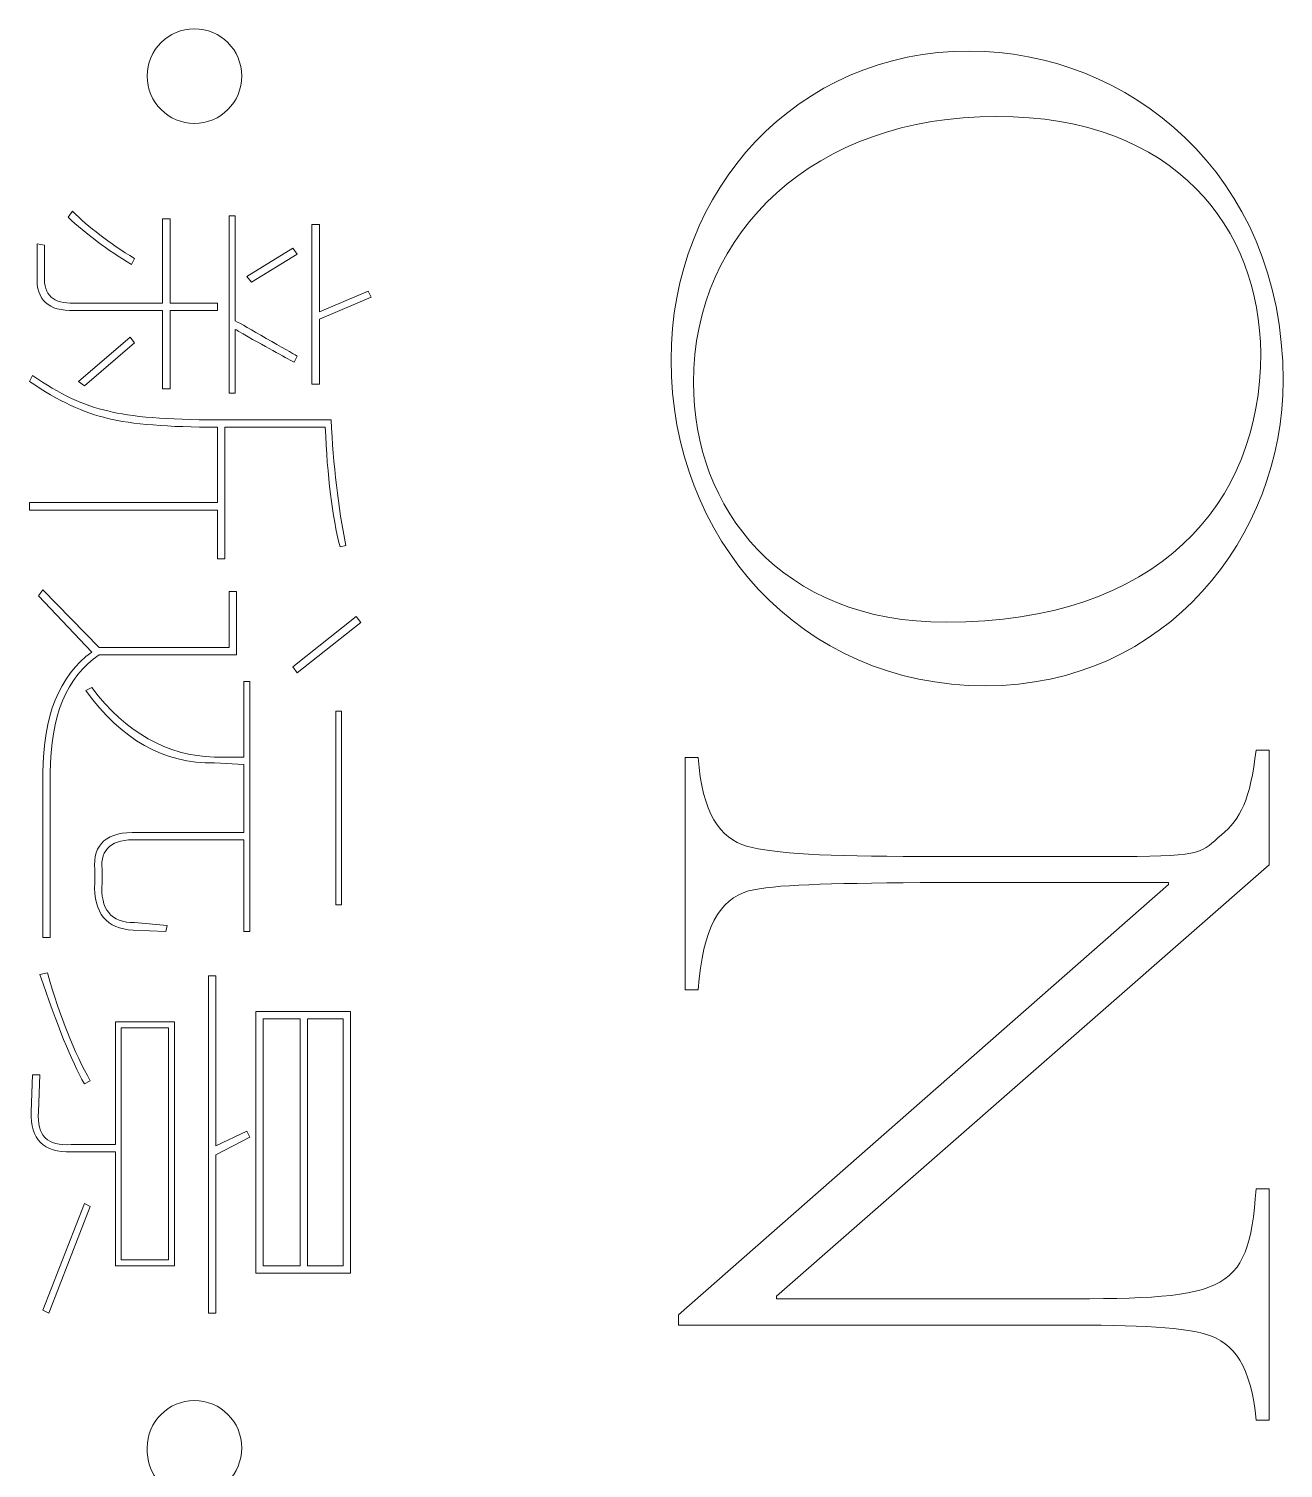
# Model space of a CAD drawing. Header units: inches. Extents: x -3733042 to -3450527, y 579159 to 997713.
# Drawn here: x -3509054 to -3508340, y 660304 to 661123 of the extents above; entities that cross this region are included whole.
import ezdxf

# ---------------------------------------------------------------- set-up
doc = ezdxf.new("R2010")
doc.units = ezdxf.units.IN
doc.header["$LTSCALE"] = 1000
doc.header["$MEASUREMENT"] = 0
doc.layers.get('0').update_dxf_attribs({"lineweight": 18})

msp = doc.modelspace()

# ---------------------------------------------------------------- linework, layer by layer
at = {"lineweight": 9}
for p, q in [((-3508977.95, 661014.94), (-3508977.95, 660966.98)), ((-3508973.71, 661014.94), (-3508973.71, 660966.98)), ((-3508940.07, 661016.62), (-3508940.07, 660915.67)), ((-3508936.71, 661016.62), (-3508936.71, 660956.88)), ((-3508892.99, 660920.73), (-3508892.99, 661011.55)), ((-3508892.99, 661011.55), (-3508888.78, 661011.55)), ((-3508888.78, 661011.55), (-3508888.78, 660961.95)), ((-3509049.42, 661000.63), (-3509049.42, 660982.13)), ((-3509045.23, 660999.8), (-3509045.23, 660982.13)), ((-3508929.99, 660982.13), (-3508903.89, 660998.12)), ((-3508903.89, 660998.12), (-3508901.39, 660994.73)), ((-3508901.39, 660994.73), (-3508927.46, 660978.77)), ((-3508927.46, 660978.77), (-3508929.99, 660982.13)), ((-3508888.78, 660961.95), (-3508861, 660973.73)), ((-3508861, 660973.73), (-3508859.35, 660970.34)), ((-3508946.81, 660966.98), (-3508946.81, 660962.77)), ((-3508859.35, 660970.34), (-3508888.78, 660957.73)), ((-3508977.95, 660962.77), (-3508977.95, 660918.2)), ((-3508973.71, 660962.77), (-3508973.71, 660918.2)), ((-3508888.78, 660957.73), (-3508888.78, 660920.73)), ((-3508936.71, 660951.84), (-3508936.71, 660915.67)), ((-3509025.88, 660922.41), (-3508996.45, 660947.63)), ((-3508993.91, 660944.27), (-3509022.52, 660919.88)), ((-3508996.45, 660947.63), (-3508993.91, 660944.27)), ((-3509022.52, 660919.88), (-3509025.88, 660922.41)), ((-3508888.78, 660920.73), (-3508892.99, 660920.73)), ((-3508946.81, 660896.34), (-3508946.81, 660853.42)), ((-3508942.6, 660896.34), (-3508942.6, 660821.46)), ((-3509053.65, 660853.42), (-3509053.65, 660849.24)), ((-3508946.81, 660849.24), (-3508946.81, 660821.46)), ((-3508940.07, 660802.96), (-3508940.07, 660771)), ((-3508935.88, 660802.96), (-3508935.88, 660766.79)), ((-3508903.89, 660760.07), (-3508867.75, 660788.65)), ((-3508865.24, 660785.29), (-3508901.39, 660756.69)), ((-3508867.75, 660788.65), (-3508865.24, 660785.29)), ((-3508901.39, 660756.69), (-3508903.89, 660760.07)), ((-3508931.67, 660751.65), (-3508931.67, 660708.76)), ((-3508928.31, 660751.65), (-3508928.31, 660609.51)), ((-3508879.5, 660624.65), (-3508879.5, 660734.83)), ((-3508879.5, 660734.83), (-3508876.14, 660734.83)), ((-3508876.14, 660734.83), (-3508876.14, 660624.65)), ((-3508931.67, 660704.55), (-3508931.67, 660665.87)), ((-3509046.06, 660699.51), (-3509046.06, 660606.13)), ((-3509041.87, 660699.51), (-3509041.87, 660606.13)), ((-3508931.67, 660661.65), (-3508931.67, 660609.51)), ((-3509016.63, 660644.83), (-3509016.63, 660637.26)), ((-3509012.41, 660644.83), (-3509012.41, 660637.26)), ((-3508876.14, 660624.65), (-3508879.5, 660624.65)), ((-3508951.85, 660392.47), (-3508951.85, 660584.27)), ((-3508951.85, 660584.27), (-3508947.66, 660584.27)), ((-3508947.66, 660584.27), (-3508947.66, 660487.53)), ((-3508924.93, 660415.18), (-3508924.93, 660564.06)), ((-3508924.93, 660564.06), (-3508871.11, 660564.06)), ((-3508871.11, 660564.06), (-3508871.11, 660415.18)), ((-3509004.84, 660558.2), (-3509004.84, 660488.38)), ((-3508971.2, 660558.2), (-3508971.2, 660419.39)), ((-3508920.74, 660559.88), (-3508920.74, 660419.39)), ((-3508899.71, 660559.88), (-3508920.74, 660559.88)), ((-3508899.71, 660419.39), (-3508899.71, 660559.88)), ((-3508875.32, 660559.88), (-3508895.5, 660559.88)), ((-3508895.5, 660559.88), (-3508895.5, 660419.39)), ((-3508875.32, 660419.39), (-3508875.32, 660559.88)), ((-3508974.56, 660554.81), (-3509001.49, 660554.81)), ((-3509001.49, 660554.81), (-3509001.49, 660422.75)), ((-3508974.56, 660422.75), (-3508974.56, 660554.81)), ((-3508947.66, 660487.53), (-3508929.99, 660495.95)), ((-3508928.31, 660492.57), (-3508947.66, 660482.49)), ((-3508929.99, 660495.95), (-3508928.31, 660492.57)), ((-3509004.84, 660484.17), (-3509004.84, 660419.39)), ((-3508947.66, 660482.49), (-3508947.66, 660392.47)), ((-3509046.06, 660394.18), (-3509022.52, 660454.72)), ((-3509019.13, 660453.04), (-3509042.7, 660392.47)), ((-3509022.52, 660454.72), (-3509019.13, 660453.04)), ((-3509001.49, 660422.75), (-3508974.56, 660422.75)), ((-3508920.74, 660419.39), (-3508899.71, 660419.39)), ((-3508895.5, 660419.39), (-3508875.32, 660419.39)), ((-3508871.11, 660415.18), (-3508924.93, 660415.18)), ((-3509042.7, 660392.47), (-3509046.06, 660394.18)), ((-3508947.66, 660392.47), (-3508951.85, 660392.47))]:
    msp.add_line(p, q, dxfattribs=at)
for p, q in [((-3508348.35, 660712.71), (-3508348.35, 660647.42)), ((-3508680.7, 660708.47), (-3508680.7, 660576.28)), ((-3508405.68, 660637.34), (-3508405.68, 660636.28)), ((-3508348.35, 660463.19), (-3508348.35, 660331.54)), ((-3508628.67, 660402.16), (-3508628.67, 660400.56)), ((-3508684.42, 660391.54), (-3508684.42, 660385.7))]:
    msp.add_line(p, q)
for points, knots in [([(-3508959.86, 661069.1), (-3508974.69, 661069.1), (-3508986.78, 661081.16), (-3508986.78, 661096.02), (-3508986.78, 661110.9), (-3508974.69, 661122.94), (-3508959.86, 661122.94), (-3508944.98, 661122.94), (-3508932.94, 661110.9), (-3508932.94, 661096.02), (-3508932.94, 661081.16), (-3508944.98, 661069.1), (-3508959.86, 661069.1)], [0, 0, 0, 0, 41.210173, 41.210173, 41.210173, 82.420345, 82.420345, 82.420345, 123.630518, 123.630518, 123.630518, 164.840691, 164.840691, 164.840691, 164.840691]), ([(-3508959.86, 660288.89), (-3508959.86, 660288.89), (-3508959.86, 660288.89), (-3508959.86, 660288.89), (-3508959.86, 660288.89), (-3508959.86, 660288.89), (-3508974.69, 660288.89), (-3508986.78, 660300.93), (-3508986.78, 660315.81), (-3508986.78, 660330.67), (-3508974.69, 660342.73), (-3508959.86, 660342.73), (-3508944.98, 660342.73), (-3508932.94, 660330.67), (-3508932.94, 660315.81), (-3508932.94, 660300.93), (-3508944.98, 660288.89), (-3508959.86, 660288.89)], [0, 0, 0, 0, 1.299713, 2.599425, 5.198851, 10.397701, 20.795402, 41.590805, 41.590805, 41.590805, 83.181609, 83.181609, 83.181609, 124.772414, 124.772414, 124.772414, 166.363219, 166.363219, 166.363219, 166.363219])]:
    msp.add_open_spline(points, degree=3, knots=knots, dxfattribs=at)
for points, knots in [([(-3508509.76, 660749.27), (-3508615.38, 660749.27), (-3508688.66, 660833.68), (-3508688.66, 660934.56), (-3508688.66, 661031.71), (-3508616.99, 661110.28), (-3508518.75, 661110.28), (-3508429.58, 661110.28), (-3508340.39, 661041.27), (-3508340.39, 660922.88), (-3508340.39, 660834.2), (-3508406.77, 660749.27), (-3508509.76, 660749.27)], [0, 0, 0, 0, 272.371618, 272.371618, 272.371618, 544.743236, 544.743236, 544.743236, 817.114854, 817.114854, 817.114854, 1089.486472, 1089.486472, 1089.486472, 1089.486472]), ([(-3508503.38, 661073.13), (-3508606.91, 661073.13), (-3508675.9, 661007.81), (-3508675.9, 660921.82), (-3508675.9, 660850.14), (-3508626.55, 660785.37), (-3508532.03, 660785.37), (-3508411.52, 660785.37), (-3508353.13, 660852.8), (-3508353.13, 660938.28)], [0, 0, 0, 0, 242.05374, 242.05374, 242.05374, 484.107479, 484.107479, 484.107479, 726.161219, 726.161219, 726.161219, 726.161219])]:
    msp.add_open_spline(points, degree=3, knots=knots)
for points in [[(-3508353.13, 660938.28), (-3508353.64, 661008.87), (-3508400.93, 661073.13), (-3508503.38, 661073.13)], [(-3508375.43, 660664.42), (-3508364.81, 660673.44), (-3508358.97, 660684.57), (-3508355.79, 660712.71)], [(-3508355.79, 660712.71), (-3508355.79, 660712.71), (-3508348.35, 660712.71), (-3508348.35, 660712.71)], [(-3508680.7, 660708.47), (-3508680.7, 660708.47), (-3508673.26, 660708.47), (-3508673.26, 660708.47)], [(-3508673.26, 660708.47), (-3508671.14, 660677.16), (-3508660.5, 660662.27), (-3508645.67, 660658.04)], [(-3508431.7, 660652.2), (-3508384.44, 660652.2), (-3508387.1, 660654.86), (-3508375.43, 660664.42)], [(-3508645.67, 660658.04), (-3508629.72, 660653.8), (-3508600.53, 660652.2), (-3508546.91, 660652.2)], [(-3508348.35, 660647.42), (-3508348.35, 660647.42), (-3508628.67, 660402.16), (-3508628.67, 660402.16)], [(-3508546.91, 660652.2), (-3508546.91, 660652.2), (-3508431.7, 660652.2), (-3508431.7, 660652.2)], [(-3508684.42, 660391.54), (-3508684.42, 660391.54), (-3508405.68, 660636.28), (-3508405.68, 660636.28)], [(-3508644.58, 660632.56), (-3508661.07, 660627.78), (-3508670.6, 660611.86), (-3508673.26, 660576.28)], [(-3508546.91, 660637.34), (-3508600.53, 660636.8), (-3508629.72, 660636.28), (-3508644.58, 660632.56)], [(-3508405.68, 660637.34), (-3508405.68, 660637.34), (-3508546.91, 660637.34), (-3508546.91, 660637.34)], [(-3508673.26, 660576.28), (-3508673.26, 660576.28), (-3508680.7, 660576.28), (-3508680.7, 660576.28)], [(-3508477.36, 660400.56), (-3508373.85, 660400.56), (-3508360.03, 660401.08), (-3508355.79, 660463.19)], [(-3508355.79, 660463.19), (-3508355.79, 660463.19), (-3508348.35, 660463.19), (-3508348.35, 660463.19)], [(-3508628.67, 660400.56), (-3508628.67, 660400.56), (-3508477.36, 660400.56), (-3508477.36, 660400.56)], [(-3508477.36, 660385.7), (-3508477.36, 660385.7), (-3508684.42, 660385.7), (-3508684.42, 660385.7)], [(-3508383.93, 660380.38), (-3508400.36, 660385.16), (-3508427.44, 660385.7), (-3508477.36, 660385.7)], [(-3508355.79, 660331.54), (-3508358.45, 660362.32), (-3508368.53, 660375.6), (-3508383.93, 660380.38)], [(-3508348.35, 660331.54), (-3508348.35, 660331.54), (-3508355.79, 660331.54), (-3508355.79, 660331.54)]]:
    msp.add_open_spline(points, degree=3)
for points in [[(-3509031.77, 661015.77), (-3509031.77, 661015.77), (-3509029.24, 661019.13), (-3509029.24, 661019.13)], [(-3508995.59, 660988.87), (-3509009.62, 660997.27), (-3509021.66, 661006.23), (-3509031.77, 661015.77)], [(-3509029.24, 661019.13), (-3509020.27, 661010.19), (-3509008.49, 661001.19), (-3508993.91, 660992.23)], [(-3508977.95, 661014.94), (-3508977.95, 661014.94), (-3508973.71, 661014.94), (-3508973.71, 661014.94)], [(-3508940.07, 661016.62), (-3508940.07, 661016.62), (-3508936.71, 661016.62), (-3508936.71, 661016.62)], [(-3509049.42, 661000.63), (-3509049.42, 661000.63), (-3509045.23, 660999.8), (-3509045.23, 660999.8)], [(-3508993.91, 660992.23), (-3508993.91, 660992.23), (-3508995.59, 660988.87), (-3508995.59, 660988.87)], [(-3509028.38, 660962.77), (-3509042.98, 660962.23), (-3509049.98, 660968.66), (-3509049.42, 660982.13)], [(-3509045.23, 660982.13), (-3509045.77, 660971.48), (-3509040.16, 660966.44), (-3509028.38, 660966.98)], [(-3509028.38, 660966.98), (-3509028.38, 660966.98), (-3508977.95, 660966.98), (-3508977.95, 660966.98)], [(-3508973.71, 660966.98), (-3508973.71, 660966.98), (-3508946.81, 660966.98), (-3508946.81, 660966.98)], [(-3508977.95, 660962.77), (-3508977.95, 660962.77), (-3509028.38, 660962.77), (-3509028.38, 660962.77)], [(-3508946.81, 660962.77), (-3508946.81, 660962.77), (-3508973.71, 660962.77), (-3508973.71, 660962.77)], [(-3508936.71, 660956.88), (-3508933.35, 660955.2), (-3508927.46, 660951.84), (-3508919.04, 660946.8)], [(-3508935.03, 660951.02), (-3508935.6, 660951.56), (-3508936.17, 660951.84), (-3508936.71, 660951.84)], [(-3508903.07, 660933.34), (-3508908.7, 660936.16), (-3508919.35, 660942.05), (-3508935.03, 660951.02)], [(-3508919.04, 660946.8), (-3508910.1, 660941.77), (-3508904.2, 660938.38), (-3508901.39, 660936.7)], [(-3508901.39, 660936.7), (-3508901.39, 660936.7), (-3508903.07, 660933.34), (-3508903.07, 660933.34)], [(-3509053.65, 660922.41), (-3509053.65, 660922.41), (-3509051.95, 660925.77), (-3509051.95, 660925.77)], [(-3509051.95, 660925.77), (-3509036.81, 660915.13), (-3509022.52, 660908.41), (-3509009.06, 660905.59)], [(-3509009.06, 660901.38), (-3509022.52, 660904.2), (-3509037.37, 660911.2), (-3509053.65, 660922.41)], [(-3508973.71, 660918.2), (-3508973.71, 660918.2), (-3508977.95, 660918.2), (-3508977.95, 660918.2)], [(-3508936.71, 660915.67), (-3508936.71, 660915.67), (-3508940.07, 660915.67), (-3508940.07, 660915.67)], [(-3509009.06, 660905.59), (-3508996.16, 660902.23), (-3508975.41, 660900.53), (-3508946.81, 660900.53)], [(-3508946.81, 660896.34), (-3508974.85, 660896.34), (-3508995.59, 660898.02), (-3509009.06, 660901.38)], [(-3508946.81, 660900.53), (-3508946.81, 660900.53), (-3508882.04, 660900.53), (-3508882.04, 660900.53)], [(-3508882.04, 660900.53), (-3508880.92, 660874.74), (-3508878.13, 660850.92), (-3508873.64, 660829.03)], [(-3508885.39, 660896.34), (-3508885.39, 660896.34), (-3508942.6, 660896.34), (-3508942.6, 660896.34)], [(-3508877, 660828.21), (-3508881.49, 660845.6), (-3508884.31, 660868.31), (-3508885.39, 660896.34)], [(-3509053.65, 660853.42), (-3509053.65, 660853.42), (-3508946.81, 660853.42), (-3508946.81, 660853.42)], [(-3508946.81, 660849.24), (-3508946.81, 660849.24), (-3509053.65, 660849.24), (-3509053.65, 660849.24)], [(-3508873.64, 660829.03), (-3508873.64, 660829.03), (-3508877, 660828.21), (-3508877, 660828.21)], [(-3508942.6, 660821.46), (-3508942.6, 660821.46), (-3508946.81, 660821.46), (-3508946.81, 660821.46)], [(-3509048.59, 660800.43), (-3509048.59, 660800.43), (-3509046.06, 660803.79), (-3509046.06, 660803.79)], [(-3509046.06, 660803.79), (-3509046.06, 660803.79), (-3509014.12, 660771), (-3509014.12, 660771)], [(-3508940.07, 660802.96), (-3508940.07, 660802.96), (-3508935.88, 660802.96), (-3508935.88, 660802.96)], [(-3509018.31, 660768.47), (-3509018.31, 660768.47), (-3509048.59, 660800.43), (-3509048.59, 660800.43)], [(-3509046.06, 660699.51), (-3509046.06, 660732.04), (-3509036.81, 660755.01), (-3509018.31, 660768.47)], [(-3509014.12, 660771), (-3509014.12, 660771), (-3508940.07, 660771), (-3508940.07, 660771)], [(-3509014.12, 660766.79), (-3509032.62, 660754.46), (-3509041.87, 660732.04), (-3509041.87, 660699.51)], [(-3508935.88, 660766.79), (-3508935.88, 660766.79), (-3509014.12, 660766.79), (-3509014.12, 660766.79)], [(-3509021.66, 660746.61), (-3509021.66, 660746.61), (-3509018.31, 660748.29), (-3509018.31, 660748.29)], [(-3508948.49, 660705.4), (-3508977.09, 660704.83), (-3509001.49, 660718.58), (-3509021.66, 660746.61)], [(-3509018.31, 660748.29), (-3508998.67, 660722.5), (-3508975.41, 660709.33), (-3508948.49, 660708.76)], [(-3508931.67, 660751.65), (-3508931.67, 660751.65), (-3508928.31, 660751.65), (-3508928.31, 660751.65)], [(-3508948.49, 660708.76), (-3508948.49, 660708.76), (-3508931.67, 660708.76), (-3508931.67, 660708.76)], [(-3508931.67, 660704.55), (-3508931.67, 660704.55), (-3508948.49, 660705.4), (-3508948.49, 660705.4)], [(-3509016.63, 660644.83), (-3509017.74, 660659.41), (-3509009.62, 660666.43), (-3508992.24, 660665.87)], [(-3508992.24, 660665.87), (-3508992.24, 660665.87), (-3508931.67, 660665.87), (-3508931.67, 660665.87)], [(-3508992.24, 660661.65), (-3509006.83, 660662.22), (-3509013.55, 660656.62), (-3509012.41, 660644.83)], [(-3508931.67, 660661.65), (-3508931.67, 660661.65), (-3508992.24, 660661.65), (-3508992.24, 660661.65)], [(-3508994.74, 660610.34), (-3509009.88, 660610.91), (-3509017.19, 660619.87), (-3509016.63, 660637.26)], [(-3509012.41, 660637.26), (-3509013.55, 660622.12), (-3509007.38, 660614.55), (-3508993.91, 660614.55)], [(-3508993.91, 660614.55), (-3508993.91, 660614.55), (-3508975.41, 660612.87), (-3508975.41, 660612.87)], [(-3509041.87, 660606.13), (-3509041.87, 660606.13), (-3509046.06, 660606.13), (-3509046.06, 660606.13)], [(-3508976.24, 660609.51), (-3508976.24, 660609.51), (-3508994.74, 660610.34), (-3508994.74, 660610.34)], [(-3508975.41, 660612.87), (-3508975.41, 660612.87), (-3508976.24, 660609.51), (-3508976.24, 660609.51)], [(-3508928.31, 660609.51), (-3508928.31, 660609.51), (-3508931.67, 660609.51), (-3508931.67, 660609.51)], [(-3509047.76, 660585.1), (-3509047.76, 660585.1), (-3509043.52, 660585.95), (-3509043.52, 660585.95)], [(-3509022.52, 660522.85), (-3509029.8, 660535.77), (-3509038.2, 660556.49), (-3509047.76, 660585.1)], [(-3509043.52, 660585.95), (-3509036.24, 660560.7), (-3509028.12, 660540.24), (-3509019.13, 660524.53)], [(-3509004.84, 660558.2), (-3509004.84, 660558.2), (-3508971.2, 660558.2), (-3508971.2, 660558.2)], [(-3509052.77, 660506.88), (-3509052.77, 660506.88), (-3509051.95, 660527.92), (-3509051.95, 660527.92)], [(-3509051.95, 660527.92), (-3509051.95, 660527.92), (-3509047.76, 660527.92), (-3509047.76, 660527.92)], [(-3509047.76, 660527.92), (-3509047.76, 660527.92), (-3509048.59, 660506.88), (-3509048.59, 660506.88)], [(-3509019.13, 660524.53), (-3509019.13, 660524.53), (-3509022.52, 660522.85), (-3509022.52, 660522.85)], [(-3509030.09, 660484.17), (-3509045.77, 660483.6), (-3509053.34, 660491.17), (-3509052.77, 660506.88)], [(-3509048.59, 660506.88), (-3509049.7, 660493.42), (-3509043.52, 660487.25), (-3509030.09, 660488.38)], [(-3509030.09, 660488.38), (-3509030.09, 660488.38), (-3509004.84, 660488.38), (-3509004.84, 660488.38)], [(-3509004.84, 660484.17), (-3509004.84, 660484.17), (-3509030.09, 660484.17), (-3509030.09, 660484.17)], [(-3508971.2, 660419.39), (-3508971.2, 660419.39), (-3509004.84, 660419.39), (-3509004.84, 660419.39)]]:
    msp.add_open_spline(points, degree=3, dxfattribs=at)

doc.saveas('drawing.dxf')
